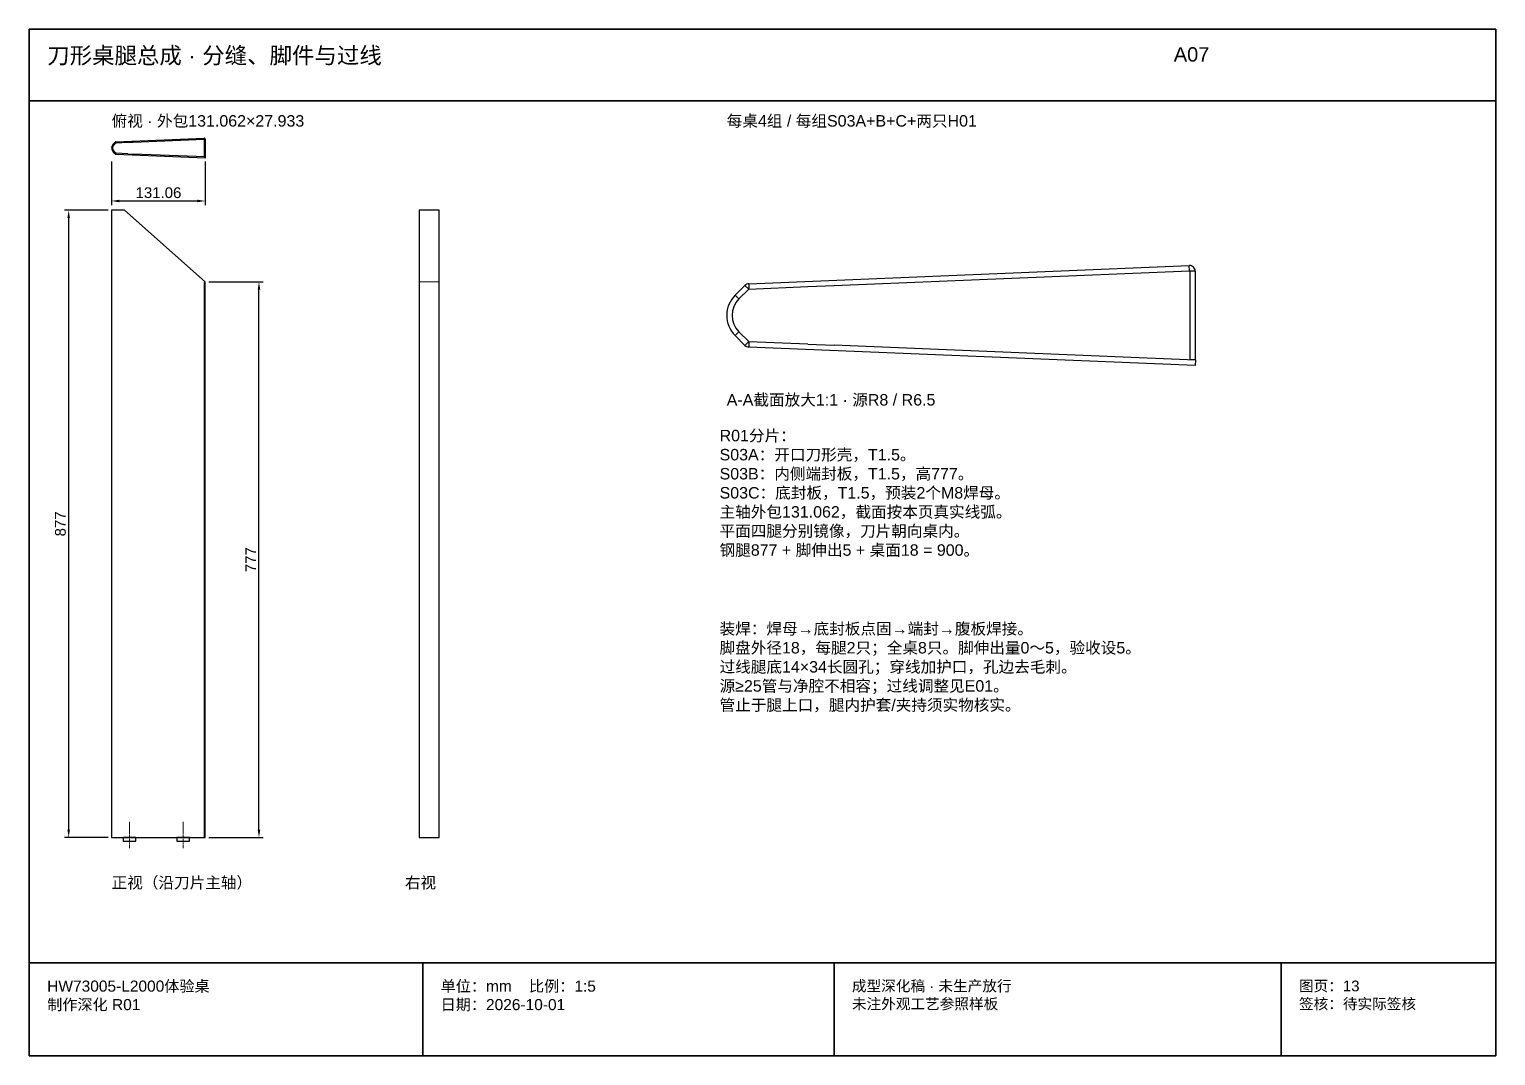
# Model space of a CAD drawing. Header units: millimetres. Extents: x 50 to 288830, y 0 to 4150.
# Drawn here: x 144025 to 146075, y 25 to 1460 of the extents above; entities that cross this region are included whole.
import ezdxf

# ---------------------------------------------------------------- set-up
doc = ezdxf.new("R2010")
doc.units = ezdxf.units.MM
doc.linetypes.add('CENTER', pattern=[5.08, 3.175, -0.635, 0.635, -0.635])
doc.linetypes.add('DASHED', pattern=[1.524, 1.27, -0.254])
for name, color, linetype, lineweight in [('CENTER', 8, 'CENTER', 13), ('DIM', 7, 'Continuous', 13), ('FRAME', 7, 'Continuous', 35), ('HIDDEN', 8, 'DASHED', 13), ('NOTE', 7, 'Continuous', 18), ('OUTLINE', 7, 'Continuous', 25)]:
    doc.layers.add(name, color=color, linetype=linetype, lineweight=lineweight)
doc.styles.add('CN', font='Arial Unicode.ttf')
doc.dimstyles.new('D5', dxfattribs={"dimtxt": 15, "dimasz": 11, "dimexe": 6, "dimexo": 5, "dimgap": 4, "dimtad": 1, "dimdsep": 46, "dimtxsty": 'CN', "dimcen": 2.5, "dimclrd": 7, "dimclre": 7, "dimclrt": 7, "dimazin": 3, "dimtfac": 1, "dimtmove": 0, "dimatfit": 3})

msp = doc.modelspace()

# ---------------------------------------------------------------- linework, layer by layer
at = {"layer": 'CENTER'}
for p, q in [((144165, 315), (144165, 352)), ((144240, 315), (144240, 352))]:
    msp.add_line(p, q, dxfattribs=at)
at = {"layer": 'FRAME'}
for p, q in [((144025, 1360), (146075, 1360)), ((144025, 155), (146075, 155)), ((144575, 25), (144575, 155)), ((145150, 25), (145150, 155)), ((145775, 25), (145775, 155))]:
    msp.add_line(p, q, dxfattribs=at)
msp.add_lwpolyline([(144025, 25), (146075, 25), (146075, 1460), (144025, 1460)], close=True, dxfattribs=at)
at = {"layer": 'HIDDEN'}
for p, q in [((144269.562, 330), (144269.562, 1107)), ((144570, 1107), (144597.933, 1107))]:
    msp.add_line(p, q, dxfattribs=at)
at = {"layer": 'OUTLINE'}
for p, q in [((144142.343, 1299.657), (144145.084, 1302.397)), ((144142.343, 1299.657), (144143.404, 1298.596)), ((144143.404, 1298.596), (144146.144, 1301.337)), ((144146.144, 1301.337), (144145.084, 1302.397)), ((144146.149, 1302.865), (144269.334, 1307.931)), ((144146.149, 1302.865), (144146.211, 1301.366)), ((144146.211, 1301.366), (144162.645, 1302.042)), ((144162.645, 1302.042), (144170.053, 1302.346)), ((144170.053, 1302.346), (144269.396, 1306.433)), ((144269.396, 1306.433), (144269.334, 1307.931)), ((144269.5, 1306.333), (144269.5, 1281.6)), ((144271, 1306.333), (144269.5, 1306.333)), ((144271, 1306.333), (144271, 1281.6)), ((144143.404, 1289.404), (144142.343, 1288.343)), ((144145.084, 1285.603), (144142.343, 1288.343)), ((144146.144, 1286.663), (144143.404, 1289.404)), ((144145.084, 1285.603), (144146.144, 1286.663)), ((144146.211, 1286.634), (144146.149, 1285.135)), ((144271, 1280), (144146.149, 1285.135)), ((144162.645, 1285.958), (144146.211, 1286.634)), ((144162.645, 1285.958), (144170.053, 1285.654)), ((144271.062, 1281.499), (144170.053, 1285.654)), ((144271, 1281.6), (144269.5, 1281.6)), ((144271.062, 1281.499), (144271, 1280)), ((145030.746, 1104.323), (145646.671, 1129.657)), ((145646.979, 1122.164), (145646.671, 1129.657)), ((145150.266, 1101.732), (145646.979, 1122.164)), ((145647.5, 1121.664), (145647.5, 998)), ((145655, 1121.664), (145647.5, 1121.664)), ((145655, 1121.664), (145655, 998)), ((145011.716, 1088.284), (145025.418, 1101.986)), ((145011.716, 1088.284), (145017.019, 1082.981)), ((145017.019, 1082.981), (145030.721, 1096.683)), ((145030.721, 1096.683), (145025.418, 1101.986)), ((145030.746, 1104.323), (145031.054, 1096.829)), ((145031.054, 1096.829), (145113.226, 1100.209)), ((145113.226, 1100.209), (145150.266, 1101.732)), ((145017.019, 1037.019), (145011.716, 1031.716)), ((145025.418, 1018.014), (145011.716, 1031.716)), ((145030.721, 1023.317), (145017.019, 1037.019)), ((145025.418, 1018.014), (145030.721, 1023.317)), ((145031.054, 1023.171), (145030.746, 1015.677)), ((145655, 990), (145030.746, 1015.677)), ((145113.226, 1019.791), (145031.054, 1023.171)), ((145113.226, 1019.791), (145150.266, 1018.268)), ((145655.308, 997.494), (145150.266, 1018.268)), ((145655, 998), (145647.5, 998)), ((145655.308, 997.494), (145655, 990))]:
    msp.add_line(p, q, dxfattribs=at)
for points in [[(144140, 330), (144271.062, 330), (144271.062, 1107), (144158, 1207), (144140, 1207)], [(144570, 330), (144597.933, 330), (144597.933, 1207), (144570, 1207)], [(144156, 325), (144174, 325), (144174, 330), (144156, 330)], [(144231, 325), (144249, 325), (144249, 330), (144231, 330)]]:
    msp.add_lwpolyline(points, close=True, dxfattribs=at)
for centre, radius, start, end in [((144148, 1294), 8, 135, 225), ((144148, 1294), 6.5, 135, 225), ((144146.215, 1301.266), 1.6, 92.355423, 135), ((144146.215, 1301.266), 0.1, 92.355423, 135), ((144269.4, 1306.333), 1.6, 0, 92.355423), ((144269.4, 1306.333), 0.1, 0, 92.355423), ((144146.215, 1286.734), 1.6, 225, 267.644577), ((144146.215, 1286.734), 0.1, 225, 267.644577), ((145647, 1121.664), 8, 0, 92.355423), ((145647, 1121.664), 0.5, 0, 92.355423), ((145040, 1060), 40, 135, 225), ((145031.074, 1096.329), 8, 92.355423, 135), ((145031.074, 1096.329), 0.5, 92.355423, 135), ((145040, 1060), 32.5, 135, 225), ((145031.074, 1023.671), 8, 225, 267.644577), ((145031.074, 1023.671), 0.5, 225, 267.644577)]:
    msp.add_arc(centre, radius, start, end, dxfattribs=at)

# ---------------------------------------------------------------- texts
at = {"layer": 'NOTE', "attachment_point": 1, "style": 'CN'}
for s, insert, char_height, width in [('刀形桌腿总成 · 分缝、脚件与过线', (144050, 1435), 23, 1550), ('A07', (145625, 1435), 20, 450), ('俯视 · 外包131.062×27.933', (144140, 1340), 16, 780), ('每桌4组 / 每组S03A+B+C+两只H01', (145000, 1340), 16, 1020), ('A-A截面放大1:1 · 源R8 / R6.5', (145000, 950), 16, 950), ('R01分片：\\PS03A：开口刀形壳，T1.5。\\PS03B：内侧端封板，T1.5，高777。\\PS03C：底封板，T1.5，预装2个M8焊母。\\P主轴外包131.062，截面按本页真实线弧。\\P平面四腿分别镜像，刀片朝向桌内。\\P钢腿877 + 脚伸出5 + 桌面18 = 900。', (144990, 900), 16, 950), ('装焊：焊母→底封板点固→端封→腹板焊接。\\P脚盘外径18，每腿2只；全桌8只。脚伸出量0～5，验收设5。\\P过线腿底14×34长圆孔；穿线加护口，孔边去毛刺。\\P源≥25管与净腔不相容；过线调整见E01。\\P管止于腿上口，腿内护套/夹持须实物核实。', (144990, 630), 16, 950), ('正视（沿刀片主轴）', (144140, 275), 16, 600), ('右视', (144550, 275), 16, 300), ('HW73005-L2000体验桌\\P制作深化 R01', (144050, 130), 15.5, 500), ('单位：mm    比例：1:5\\P日期：2026-10-01', (144600, 130), 15.5, 525), ('成型深化稿 · 未生产放行\\P未注外观工艺参照样板', (145175, 130), 15, 575), ('图页：13\\P签核：待实际签核', (145800, 130), 15, 275)]:
    msp.add_mtext(s, dxfattribs=dict(at, insert=insert, char_height=char_height, width=width))

# ---------------------------------------------------------------- dimensions: what is measured, and where the dimension line sits
at = {"layer": 'DIM'}
msp.add_linear_dim(base=(144140, 1220), p1=(144140, 1280), p2=(144271.062, 1280), dimstyle='D5', dxfattribs=at).render()
for base, p1, p2 in [((144080, 330), (144140, 330), (144140, 1207)), ((144346.062, 330), (144271.062, 330), (144271.062, 1107))]:
    msp.add_linear_dim(base=base, p1=p1, p2=p2, angle=90, dimstyle='D5', dxfattribs=at).render()

doc.saveas('drawing.dxf')
